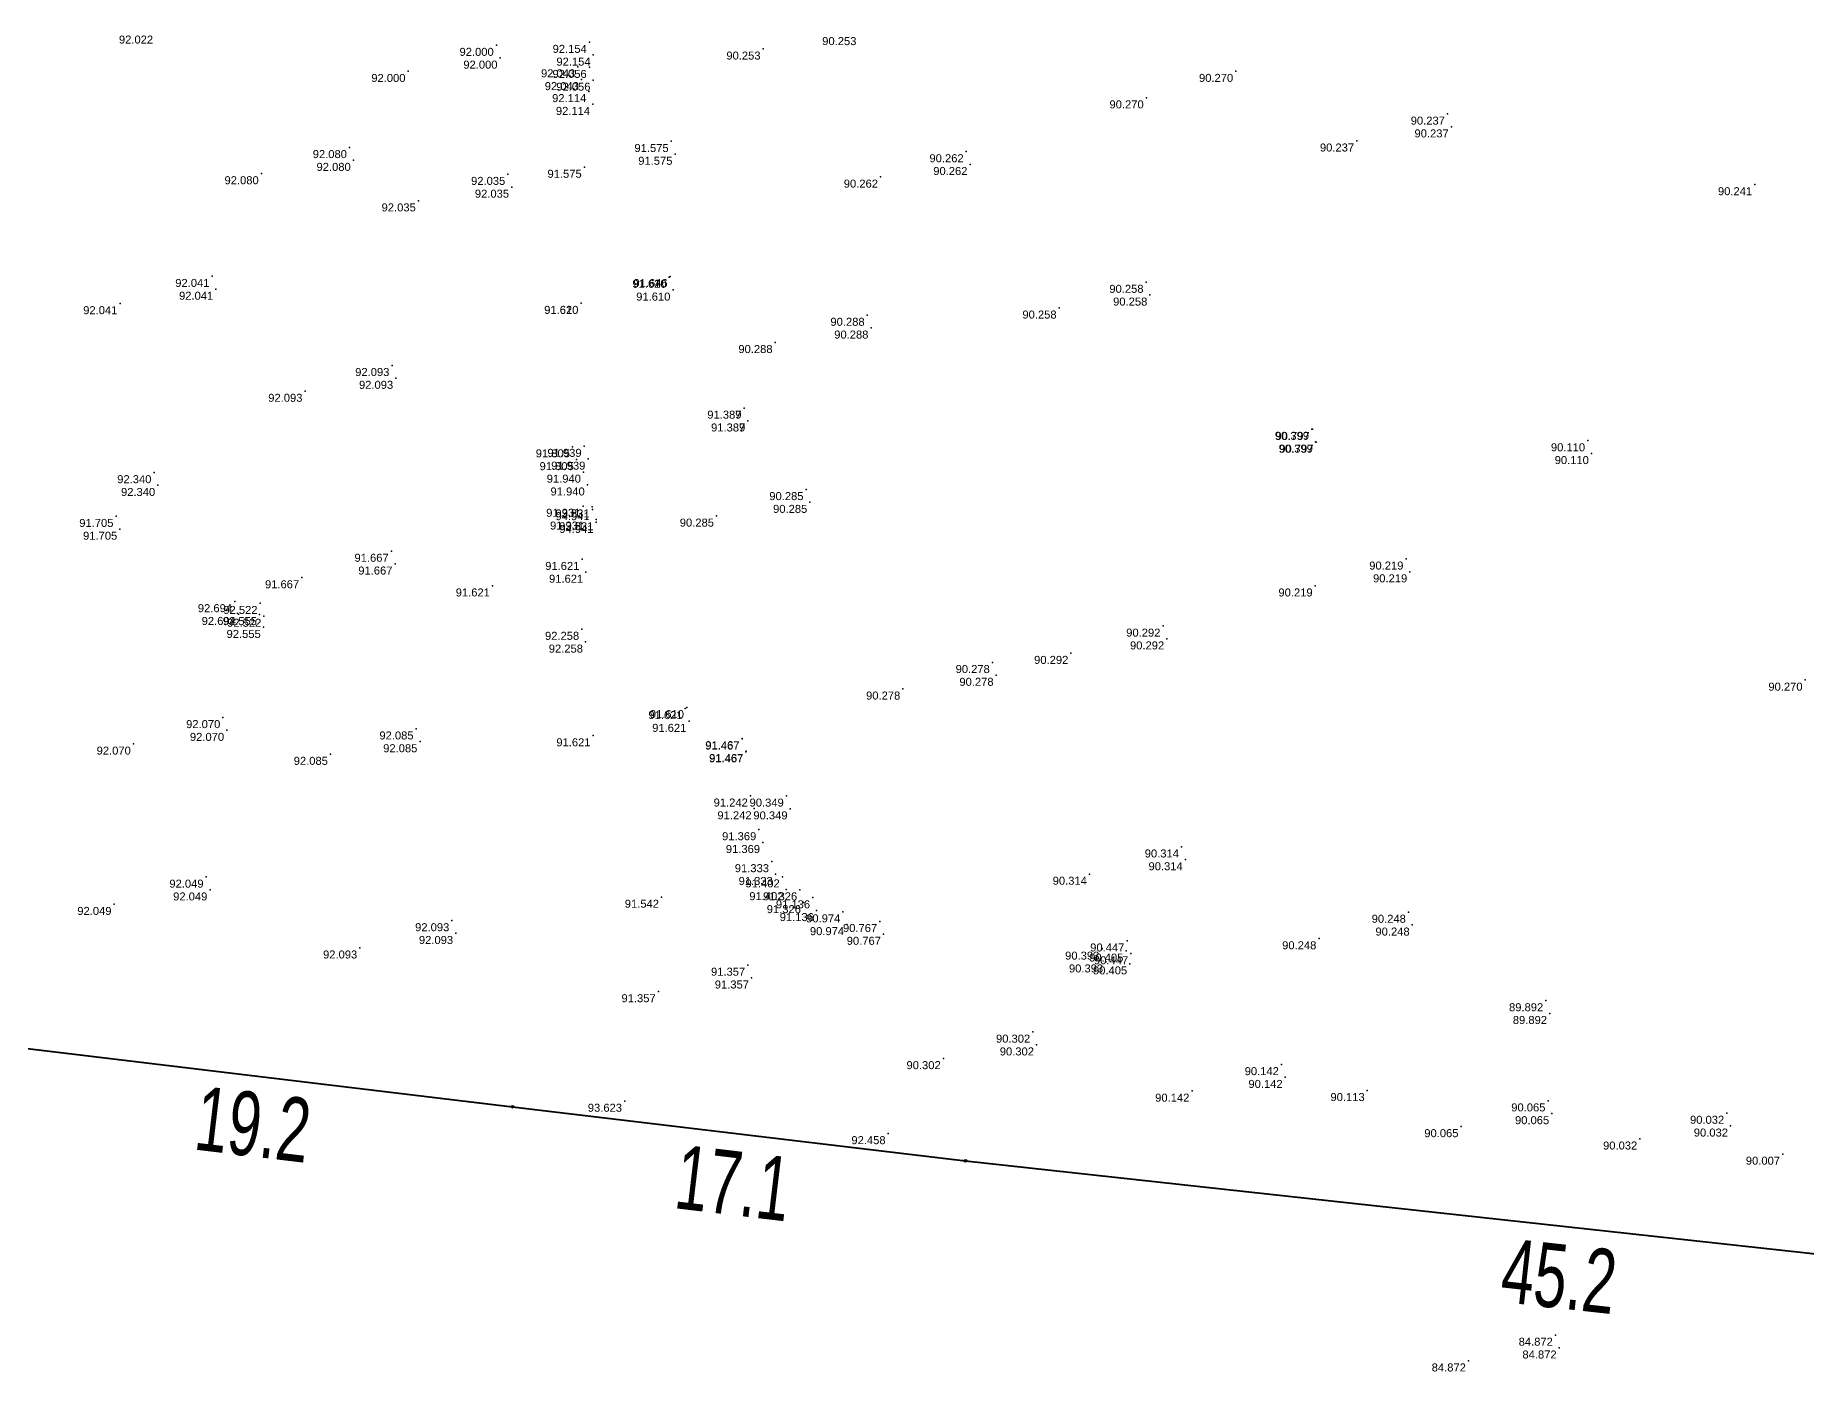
# Model space of a CAD drawing. Header units: millimetres. Extents: x 706139 to 707011, y 753722 to 954403.
# Drawn here: x 706868.5 to 706934.9, y 954039 to 954089.1 of the extents above; entities that cross this region are included whole.
import ezdxf
from ezdxf.enums import TextEntityAlignment as Align

# ---------------------------------------------------------------- set-up
doc = ezdxf.new("R2010")
doc.units = ezdxf.units.MM
doc.linetypes.add('SOLID_LINE', pattern=[0])
doc.layers.add('BD', color=1, linetype='Continuous', lineweight=40)
doc.layers.add('BD SYMBOL', color=7, linetype='Continuous', lineweight=30)
doc.layers.add('dim', color=7, linetype='Continuous')
doc.layers.add('Height', color=7, linetype='Continuous')
doc.styles.add('DIM', font='ARIALN.TTF', dxfattribs={"width": 0.8, "height": 2.4})
doc.styles.get("Standard").update_dxf_attribs({"font": 'arial.ttf'})
doc.dimstyles.get("Standard").update_dxf_attribs({"dimtxt": 0.18, "dimasz": 0.18, "dimexe": 0.18, "dimexo": 0.0625, "dimgap": 0.09, "dimtad": 0, "dimtih": 1, "dimtoh": 1, "dimdec": 4, "dimzin": 0, "dimdsep": 46, "dimtxsty": 'Standard', "dimcen": 0.09, "dimadec": 0, "dimazin": 0, "dimtfac": 1, "dimtdec": 4, "dimtofl": 0, "dimtmove": 0, "dimatfit": 3, "dimfxl": 1, "dimtolj": 1, "dimtzin": 0, "dimarcsym": 0})

# ---------------------------------------------------------------- blocks, each defined once
blk = doc.blocks.new('BD')
at = {"linetype": 'ByBlock'}
for p, q in [((-0.037, -0.034), (0.037, 0.034)), ((-0.035, 0.035), (0.035, -0.035))]:
    blk.add_line(p, q, dxfattribs=at)
blk.add_circle((0, 0), 0.05)
blk.add_point((0, 0))
blk = doc.blocks.new('*D314')
at = {"layer": 'Defpoints', "color": 0, "transparency": 16777216}
for p in [(708152.181, 954015.707), (708151.975, 954013.847), (708197.095, 954010.741)]:
    blk.add_point(p, dxfattribs=at)
at = {"layer": 'dim', "color": 0, "transparency": 16777216, "insert": (708174.432, 954011.364), "char_height": 2.4, "attachment_point": 5, "rotation": 353.69061, "style": 'DIM'}
blk.add_mtext('\\A1;45.2', dxfattribs=at)
blk = doc.blocks.new('*D315')
at = {"layer": 'Defpoints', "color": 0, "transparency": 16777216}
for p in [(708135.198, 954017.733), (708134.977, 954015.887), (708152.181, 954015.707)]:
    blk.add_point(p, dxfattribs=at)
at = {"layer": 'dim', "color": 0, "transparency": 16777216, "insert": (708143.469, 954014.874), "char_height": 2.4, "attachment_point": 5, "rotation": 353.19701, "style": 'DIM'}
blk.add_mtext('\\A1;17.1', dxfattribs=at)
blk = doc.blocks.new('*D316')
at = {"layer": 'Defpoints', "color": 0, "transparency": 16777216}
for p in [(708116.173, 954020.019), (708115.954, 954018.197), (708135.198, 954017.733)]:
    blk.add_point(p, dxfattribs=at)
at = {"layer": 'dim', "color": 0, "transparency": 16777216, "insert": (708125.466, 954017.054), "char_height": 2.4, "attachment_point": 5, "rotation": 353.14832, "style": 'DIM'}
blk.add_mtext('\\A1;19.2', dxfattribs=at)
blk = doc.blocks.new('FGHFGH')
at = {"layer": 'BD'}
for p, q in [((708116.17274, 954020.0192), (708135.19774, 954017.7332)), ((708135.19774, 954017.7332), (708152.18074, 954015.7072)), ((708152.18074, 954015.7072), (708196.70774, 954010.8342))]:
    blk.add_line(p, q, dxfattribs=at)
at = {"layer": 'BD SYMBOL'}
for p in [(708135.19774, 954017.7332, 94.091), (708152.18074, 954015.7072, 91.471)]:
    blk.add_blockref('BD', p, dxfattribs=at)
at = {"layer": 'dim'}
for p1, p2, distance, picture, middle in [((708135.19774, 954017.7332), (708116.17274, 954020.0192), 1.83544, '*D316', (708125.46627, 954017.05387)), ((708152.18074, 954015.7072), (708135.19774, 954017.7332), 1.85975, '*D315', (708143.46894, 954014.87355)), ((708197.09474, 954010.7412), (708152.18074, 954015.7072), 1.87182, '*D314', (708174.43203, 954011.36373))]:
    dim = blk.add_aligned_dim(p1=p1, p2=p2, distance=distance, dimstyle='Standard', dxfattribs=at)
    dim.commit()
    dim.dimension.update_dxf_attribs({"geometry": picture, "text_midpoint": middle})

msp = doc.modelspace()

# ---------------------------------------------------------------- linework, layer by layer
at = {"color": 0, "linetype": 'SOLID_LINE'}
for p in [(706885.767, 954088.7429, 92), (706889.2569, 954088.8546, 92.154), (706895.7715, 954088.6032, 90.253), (706885.909, 954088.2635, 92), (706888.8206, 954087.9369, 92.043), (706889.2524, 954087.9156, 92.056), (706889.3989, 954088.3752, 92.154), (706882.459, 954087.7632, 92), (706888.9626, 954087.4575, 92.043), (706889.3944, 954087.4362, 92.056), (706913.4915, 954087.7668, 90.27), (706889.2385, 954087.0083, 92.114), (706910.1356, 954086.7729, 90.27), (706889.3805, 954086.5289, 92.114), (706921.4292, 954086.1649, 90.237), (706921.5712, 954085.6855, 90.237), (706880.264, 954084.9094, 92.08), (706892.3257, 954085.138, 91.575), (706892.4677, 954084.6586, 91.575), (706903.386, 954084.7541, 90.262), (706918.0253, 954085.1568, 90.237), (706876.9561, 954083.9297, 92.08), (706880.406, 954084.43, 92.08), (706889.0657, 954084.1725, 91.575), (706903.528, 954084.2746, 90.262), (706886.2007, 954083.9049, 92.035), (706886.3427, 954083.4255, 92.035), (706900.174, 954083.8028, 90.262), (706932.9481, 954083.518, 90.241), (706882.8448, 954082.911, 92.035), (706875.1093, 954080.0798, 92.041), (706892.2493, 954080.0467, 91.61), (706892.2504, 954080.0502, 91.62), (706892.287, 954080.075, 91.646), (706875.2513, 954079.6004, 92.041), (706892.3913, 954079.5673, 91.61), (706910.1305, 954079.8598, 90.258), (706910.2725, 954079.3804, 90.258), (706871.6575, 954079.0575, 92.041), (706888.9414, 954079.067, 91.61), (706888.9424, 954079.0705, 91.62), (706899.6732, 954078.6233, 90.288), (706906.8705, 954078.8943, 90.258), (706899.8152, 954078.1439, 90.288), (706896.2214, 954077.601, 90.288), (706881.8555, 954076.74, 92.093), (706881.9974, 954076.2606, 92.093), (706878.5954, 954075.7745, 92.093), (706895.056, 954075.1408, 91.389), (706895.056, 954075.1408, 91.387), (706895.198, 954074.6614, 91.387), (706895.198, 954074.6614, 91.389), (706916.3362, 954074.3482, 90.399), (706916.3597, 954074.3426, 90.797), (706888.626, 954073.6912, 91.805), (706889.0614, 954073.7106, 91.939), (706916.4782, 954073.8687, 90.399), (706916.5017, 954073.8632, 90.797), (706926.6853, 954073.9183, 90.11), (706926.8273, 954073.4389, 90.11), (706872.9329, 954072.7229, 92.34), (706888.768, 954073.2117, 91.805), (706889.0365, 954072.7417, 91.94), (706889.2034, 954073.2312, 91.939), (706873.0749, 954072.2435, 92.34), (706889.1785, 954072.2622, 91.94), (706897.3815, 954072.0885, 90.285), (706889.0176, 954071.4637, 91.931), (706889.3623, 954071.4375, 93.831), (706889.3661, 954071.3364, 94.941), (706897.5235, 954071.6091, 90.285), (706871.5102, 954071.0823, 91.705), (706889.1596, 954070.9843, 91.931), (706889.5043, 954070.9581, 93.831), (706889.5081, 954070.857, 94.941), (706894.0256, 954071.0946, 90.285), (706871.6522, 954070.6029, 91.705), (706881.8287, 954069.7768, 91.667), (706888.98, 954069.4709, 91.621), (706919.8739, 954069.4846, 90.219), (706878.4728, 954068.7829, 91.667), (706881.9707, 954069.2974, 91.667), (706889.122, 954068.9915, 91.621), (706920.0159, 954069.0052, 90.219), (706885.6241, 954068.477, 91.621), (706916.4701, 954068.4765, 90.219), (706875.9565, 954067.8874, 92.694), (706876.0985, 954067.408, 92.694), (706876.8912, 954067.4008, 92.555), (706876.912, 954067.82, 92.522), (706877.054, 954067.3406, 92.522), (706877.0332, 954066.9214, 92.555), (706888.9717, 954066.8507, 92.258), (706910.7627, 954066.9707, 90.292), (706889.1137, 954066.3713, 92.258), (706910.9047, 954066.4913, 90.292), (706904.3659, 954065.606, 90.278), (706907.3109, 954065.9484, 90.292), (706904.5079, 954065.1266, 90.278), (706934.839, 954064.9454, 90.27), (706901.01, 954064.6121, 90.278), (706875.5165, 954063.5416, 92.07), (706892.8478, 954063.8802, 91.621), (706892.902, 954063.915, 91.61), (706892.9898, 954063.4007, 91.621), (706875.6585, 954063.0622, 92.07), (706882.7627, 954063.1158, 92.085), (706889.396, 954062.8579, 91.621), (706894.9797, 954062.7354, 91.467), (706894.9856, 954062.7507, 91.467), (706872.1606, 954062.5477, 92.07), (706879.5506, 954062.1645, 92.085), (706882.9047, 954062.6364, 92.085), (706895.1217, 954062.256, 91.467), (706895.1276, 954062.2713, 91.467), (706895.2935, 954060.6017, 91.242), (706895.4355, 954060.1223, 91.242), (706896.6419, 954060.5985, 90.349), (706896.7839, 954060.1191, 90.349), (706895.6105, 954059.3377, 91.369), (706895.7525, 954058.8583, 91.369), (706896.0883, 954058.1401, 91.333), (706911.4572, 954058.6921, 90.314), (706911.5992, 954058.2127, 90.314), (706874.8883, 954057.5599, 92.049), (706896.2303, 954057.6606, 91.333), (706896.4895, 954057.5705, 91.402), (706908.0054, 954057.6698, 90.314), (706875.0303, 954057.0805, 92.049), (706891.964, 954056.808, 91.542), (706896.6315, 954057.0911, 91.402), (706897.1438, 954057.0833, 91.326), (706897.6283, 954056.7856, 91.136), (706871.4365, 954056.5376, 92.049), (706897.2858, 954056.6039, 91.326), (706897.7703, 954056.3062, 91.136), (706898.7625, 954056.259, 90.974), (706919.9658, 954056.2436, 90.248), (706884.1022, 954055.9272, 92.093), (706884.2442, 954055.4478, 92.093), (706898.9045, 954055.7796, 90.974), (706900.1431, 954055.8972, 90.767), (706900.2851, 954055.4178, 90.767), (706920.1078, 954055.7641, 90.248), (706880.6504, 954054.9049, 92.093), (706908.4733, 954054.8611, 90.393), (706909.3751, 954054.7882, 90.405), (706909.412, 954055.1672, 90.447), (706916.6099, 954055.2497, 90.248), (706895.1957, 954054.2588, 91.357), (706908.6153, 954054.3817, 90.393), (706909.5171, 954054.3088, 90.405), (706909.554, 954054.6878, 90.447), (706895.3377, 954053.7794, 91.357), (706891.8398, 954053.2649, 91.357), (706925.1155, 954052.9274, 89.892), (706925.2575, 954052.448, 89.892), (706905.8811, 954051.7499, 90.302), (706902.5252, 954050.756, 90.302), (706906.0231, 954051.2705, 90.302), (706915.204, 954050.5312, 90.142), (706911.848, 954049.5372, 90.142), (706915.3459, 954050.0517, 90.142), (706918.421, 954049.56, 90.113), (706890.577, 954049.159, 93.623), (706925.1983, 954049.1723, 90.065), (706921.9382, 954048.2068, 90.065), (706925.3403, 954048.6929, 90.065), (706931.9009, 954048.7086, 90.032), (706932.0429, 954048.2292, 90.032), (706900.459, 954047.944, 92.458), (706928.6409, 954047.7431, 90.032), (706933.9936, 954047.1747, 90.007), (706925.4761, 954040.3886, 84.872), (706925.618, 954039.9092, 84.872), (706922.216, 954039.4231, 84.872)]:
    msp.add_point(p, dxfattribs=at)

# ---------------------------------------------------------------- block references
msp.add_blockref('FGHFGH', (-1248.8207, 31.2158))

# ---------------------------------------------------------------- texts
at = {"layer": 'Height', "color": 4, "linetype": 'SOLID_LINE'}
for s, p in [('92.022', (706872.8974, 954089.1037, 92.022)), ('92.000', (706885.667, 954088.6429, 92)), ('92.154', (706889.1569, 954088.7546, 92.154)), ('90.253', (706899.2653, 954089.0461, 90.253)), ('92.000', (706885.809, 954088.1635, 92)), ('92.154', (706889.2989, 954088.2752, 92.154)), ('90.253', (706895.6715, 954088.5032, 90.253)), ('92.000', (706882.359, 954087.6632, 92)), ('92.043', (706888.7206, 954087.8369, 92.043)), ('92.043', (706888.8626, 954087.3575, 92.043)), ('92.056', (706889.1524, 954087.8156, 92.056)), ('92.056', (706889.2944, 954087.3362, 92.056)), ('90.270', (706913.3915, 954087.6668, 90.27)), ('92.114', (706889.1385, 954086.9083, 92.114)), ('90.270', (706910.0356, 954086.6729, 90.27)), ('92.114', (706889.2805, 954086.4289, 92.114)), ('90.237', (706921.3292, 954086.0649, 90.237)), ('90.237', (706921.4712, 954085.5855, 90.237)), ('92.080', (706880.164, 954084.8094, 92.08)), ('91.575', (706892.2257, 954085.038, 91.575)), ('90.262', (706903.286, 954084.6541, 90.262)), ('90.237', (706917.9253, 954085.0568, 90.237)), ('92.080', (706880.306, 954084.33, 92.08)), ('91.575', (706888.9657, 954084.0725, 91.575)), ('91.575', (706892.3677, 954084.5586, 91.575)), ('90.262', (706903.428, 954084.1746, 90.262)), ('92.080', (706876.8561, 954083.8297, 92.08)), ('92.035', (706886.1007, 954083.8049, 92.035)), ('92.035', (706886.2427, 954083.3255, 92.035)), ('90.262', (706900.074, 954083.7028, 90.262)), ('90.241', (706932.8481, 954083.418, 90.241)), ('92.035', (706882.7448, 954082.811, 92.035)), ('92.041', (706875.0093, 954079.9798, 92.041)), ('91.610', (706892.1493, 954079.9467, 91.61)), ('91.620', (706892.1504, 954079.9502, 91.62)), ('91.646', (706892.187, 954079.975, 91.646)), ('92.041', (706875.1513, 954079.5004, 92.041)), ('91.610', (706892.2913, 954079.4673, 91.61)), ('90.258', (706910.0305, 954079.7598, 90.258)), ('90.258', (706910.1725, 954079.2804, 90.258)), ('92.041', (706871.5575, 954078.9575, 92.041)), ('91.610', (706888.8414, 954078.967, 91.61)), ('91.620', (706888.8424, 954078.9705, 91.62)), ('90.258', (706906.7705, 954078.7943, 90.258)), ('90.288', (706899.5732, 954078.5233, 90.288)), ('90.288', (706899.7152, 954078.0439, 90.288)), ('90.288', (706896.1214, 954077.501, 90.288)), ('92.093', (706881.7555, 954076.64, 92.093)), ('92.093', (706881.8974, 954076.1606, 92.093)), ('92.093', (706878.4954, 954075.6745, 92.093)), ('91.389', (706894.956, 954075.0408, 91.389)), ('91.387', (706894.956, 954075.0408, 91.387)), ('91.387', (706895.098, 954074.5614, 91.387)), ('91.389', (706895.098, 954074.5614, 91.389)), ('90.399', (706916.2362, 954074.2482, 90.399)), ('90.797', (706916.2597, 954074.2426, 90.797)), ('91.805', (706888.526, 954073.5912, 91.805)), ('91.939', (706888.9614, 954073.6106, 91.939)), ('90.399', (706916.3782, 954073.7687, 90.399)), ('90.797', (706916.4017, 954073.7632, 90.797)), ('90.110', (706926.5853, 954073.8183, 90.11)), ('90.110', (706926.7273, 954073.3389, 90.11)), ('91.805', (706888.668, 954073.1117, 91.805)), ('91.940', (706888.9365, 954072.6417, 91.94)), ('91.939', (706889.1034, 954073.1312, 91.939)), ('92.340', (706872.8329, 954072.6229, 92.34)), ('92.340', (706872.9749, 954072.1435, 92.34)), ('91.940', (706889.0785, 954072.1622, 91.94)), ('90.285', (706897.2815, 954071.9885, 90.285)), ('91.931', (706888.9176, 954071.3637, 91.931)), ('93.831', (706889.2623, 954071.3375, 93.831)), ('90.285', (706897.4235, 954071.5091, 90.285)), ('91.705', (706871.4102, 954070.9823, 91.705)), ('91.931', (706889.0596, 954070.8843, 91.931)), ('94.941', (706889.2661, 954071.2364, 94.941)), ('93.831', (706889.4043, 954070.8581, 93.831)), ('94.941', (706889.4081, 954070.757, 94.941)), ('90.285', (706893.9256, 954070.9946, 90.285)), ('91.705', (706871.5522, 954070.5029, 91.705)), ('91.667', (706881.7287, 954069.6768, 91.667)), ('91.621', (706888.88, 954069.3709, 91.621)), ('90.219', (706919.7739, 954069.3846, 90.219)), ('91.667', (706878.3728, 954068.6829, 91.667)), ('91.667', (706881.8707, 954069.1974, 91.667)), ('91.621', (706889.022, 954068.8915, 91.621)), ('90.219', (706919.9159, 954068.9052, 90.219)), ('91.621', (706885.5241, 954068.377, 91.621)), ('90.219', (706916.3701, 954068.3765, 90.219)), ('92.694', (706875.8565, 954067.7874, 92.694)), ('92.522', (706876.812, 954067.72, 92.522)), ('92.694', (706875.9985, 954067.308, 92.694)), ('92.555', (706876.7912, 954067.3008, 92.555)), ('92.555', (706876.9332, 954066.8214, 92.555)), ('92.522', (706876.954, 954067.2406, 92.522)), ('92.258', (706888.8717, 954066.7507, 92.258)), ('90.292', (706910.6627, 954066.8707, 90.292)), ('92.258', (706889.0137, 954066.2713, 92.258)), ('90.292', (706910.8047, 954066.3913, 90.292)), ('90.278', (706904.2659, 954065.506, 90.278)), ('90.292', (706907.2109, 954065.8484, 90.292)), ('90.278', (706904.4079, 954065.0266, 90.278)), ('90.270', (706934.739, 954064.8454, 90.27)), ('90.278', (706900.91, 954064.5121, 90.278)), ('92.070', (706875.4165, 954063.4416, 92.07)), ('91.621', (706892.7478, 954063.7802, 91.621)), ('91.610', (706892.802, 954063.815, 91.61)), ('92.070', (706875.5585, 954062.9622, 92.07)), ('92.085', (706882.6627, 954063.0158, 92.085)), ('91.621', (706889.296, 954062.7579, 91.621)), ('91.621', (706892.8898, 954063.3007, 91.621)), ('92.070', (706872.0606, 954062.4477, 92.07)), ('92.085', (706879.4506, 954062.0645, 92.085)), ('92.085', (706882.8047, 954062.5364, 92.085)), ('91.467', (706894.8797, 954062.6354, 91.467)), ('91.467', (706894.8856, 954062.6507, 91.467)), ('91.467', (706895.0217, 954062.156, 91.467)), ('91.467', (706895.0276, 954062.1713, 91.467)), ('91.242', (706895.1935, 954060.5017, 91.242)), ('91.242', (706895.3355, 954060.0223, 91.242)), ('90.349', (706896.5419, 954060.4985, 90.349)), ('90.349', (706896.6839, 954060.0191, 90.349)), ('91.369', (706895.5105, 954059.2377, 91.369)), ('91.369', (706895.6525, 954058.7583, 91.369)), ('91.333', (706895.9883, 954058.0401, 91.333)), ('90.314', (706911.3572, 954058.5921, 90.314)), ('90.314', (706911.4992, 954058.1127, 90.314)), ('92.049', (706874.7883, 954057.4599, 92.049)), ('91.333', (706896.1303, 954057.5606, 91.333)), ('91.402', (706896.3895, 954057.4705, 91.402)), ('90.314', (706907.9054, 954057.5698, 90.314)), ('92.049', (706874.9303, 954056.9805, 92.049)), ('91.542', (706891.864, 954056.708, 91.542)), ('91.402', (706896.5315, 954056.9911, 91.402)), ('91.326', (706897.0438, 954056.9833, 91.326)), ('92.049', (706871.3365, 954056.4376, 92.049)), ('91.326', (706897.1858, 954056.5039, 91.326)), ('91.136', (706897.5283, 954056.6856, 91.136)), ('91.136', (706897.6703, 954056.2062, 91.136)), ('90.974', (706898.6625, 954056.159, 90.974)), ('90.248', (706919.8658, 954056.1436, 90.248)), ('92.093', (706884.0022, 954055.8272, 92.093)), ('90.974', (706898.8045, 954055.6796, 90.974)), ('90.767', (706900.0431, 954055.7972, 90.767)), ('90.248', (706920.0078, 954055.6641, 90.248)), ('92.093', (706880.5504, 954054.8049, 92.093)), ('92.093', (706884.1442, 954055.3478, 92.093)), ('90.767', (706900.1851, 954055.3178, 90.767)), ('90.393', (706908.3733, 954054.7611, 90.393)), ('90.447', (706909.312, 954055.0672, 90.447)), ('90.248', (706916.5099, 954055.1497, 90.248)), ('91.357', (706895.0957, 954054.1588, 91.357)), ('90.393', (706908.5153, 954054.2817, 90.393)), ('90.405', (706909.2751, 954054.6882, 90.405)), ('90.405', (706909.4171, 954054.2088, 90.405)), ('90.447', (706909.454, 954054.5878, 90.447)), ('91.357', (706895.2377, 954053.6794, 91.357)), ('91.357', (706891.7398, 954053.1649, 91.357)), ('89.892', (706925.0155, 954052.8274, 89.892)), ('89.892', (706925.1575, 954052.348, 89.892)), ('90.302', (706905.7811, 954051.6499, 90.302)), ('90.302', (706905.9231, 954051.1705, 90.302)), ('90.302', (706902.4252, 954050.656, 90.302)), ('90.142', (706915.104, 954050.4312, 90.142)), ('90.142', (706911.748, 954049.4372, 90.142)), ('90.142', (706915.2459, 954049.9517, 90.142)), ('90.113', (706918.321, 954049.46, 90.113)), ('93.623', (706890.477, 954049.059, 93.623)), ('90.065', (706925.0983, 954049.0723, 90.065)), ('90.065', (706921.8382, 954048.1068, 90.065)), ('90.065', (706925.2403, 954048.5929, 90.065)), ('90.032', (706931.8009, 954048.6086, 90.032)), ('90.032', (706931.9429, 954048.1292, 90.032)), ('92.458', (706900.359, 954047.844, 92.458)), ('90.032', (706928.5409, 954047.6431, 90.032)), ('90.007', (706933.8936, 954047.0747, 90.007)), ('84.872', (706925.3761, 954040.2886, 84.872)), ('84.872', (706925.518, 954039.8092, 84.872)), ('84.872', (706922.116, 954039.3231, 84.872))]:
    msp.add_text(s, height=0.3, dxfattribs=at).set_placement(p, align=Align.TOP_RIGHT)

doc.saveas('drawing.dxf')
